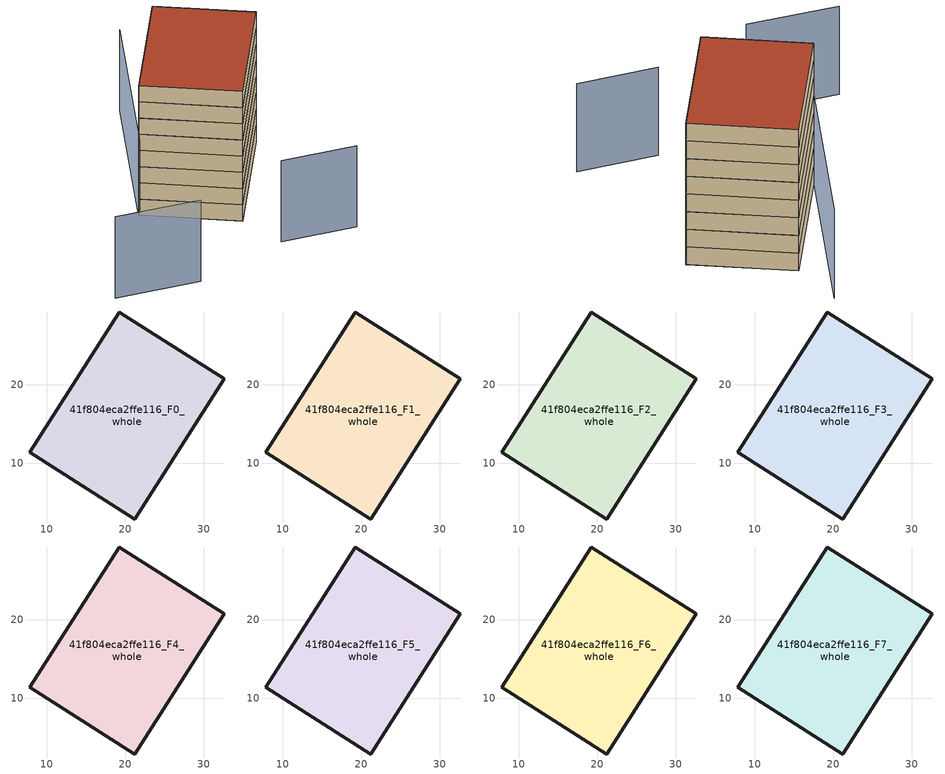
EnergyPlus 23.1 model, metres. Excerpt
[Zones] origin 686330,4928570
41f804eca2ffe116_F0_whole
 floor ground (EU_floor_Construction): 21.21,2.88 32.61,20.76 19.28,29.26 7.88,11.38 z0
 wall outside (EU_wall_Construction): 19.28,29.26 32.61,20.76 21.21,2.88 7.88,11.38 19.28,29.26 z0:3
41f804eca2ffe116_F1_whole
 floor to 41f804eca2ffe116_F0_whole (EU_floor_Construction): 21.21,2.88 32.61,20.76 19.27,29.26 7.88,11.38 z3
 wall outside (EU_wall_Construction): 19.28,29.26 32.61,20.76 21.21,2.88 7.88,11.38 19.28,29.26 z3:6
41f804eca2ffe116_F2_whole
 floor to 41f804eca2ffe116_F1_whole (EU_floor_Construction): 21.21,2.88 32.61,20.76 19.27,29.26 7.88,11.38 z6
 wall outside (EU_wall_Construction): 19.28,29.26 32.61,20.76 21.21,2.88 7.88,11.38 19.28,29.26 z6:9
41f804eca2ffe116_F3_whole
 floor to 41f804eca2ffe116_F2_whole (EU_floor_Construction): 21.21,2.88 32.61,20.76 19.27,29.26 7.88,11.38 z9
 wall outside (EU_wall_Construction): 19.28,29.26 32.61,20.76 21.21,2.88 7.88,11.38 19.28,29.26 z9:12
41f804eca2ffe116_F4_whole
 floor to 41f804eca2ffe116_F3_whole (EU_floor_Construction): 21.21,2.88 32.61,20.76 19.27,29.26 7.88,11.38 z12
 wall outside (EU_wall_Construction): 19.28,29.26 32.61,20.76 21.21,2.88 7.88,11.38 19.28,29.26 z12:15
41f804eca2ffe116_F5_whole
 floor to 41f804eca2ffe116_F4_whole (EU_floor_Construction): 21.21,2.88 32.61,20.76 19.27,29.26 7.88,11.38 z15
 wall outside (EU_wall_Construction): 19.28,29.26 32.61,20.76 21.21,2.88 7.88,11.38 19.28,29.26 z15:18
41f804eca2ffe116_F6_whole
 floor to 41f804eca2ffe116_F5_whole (EU_floor_Construction): 21.21,2.88 32.61,20.76 19.27,29.26 7.88,11.38 z18
 wall outside (EU_wall_Construction): 19.28,29.26 32.61,20.76 21.21,2.88 7.88,11.38 19.28,29.26 z18:21
41f804eca2ffe116_F7_whole
 floor to 41f804eca2ffe116_F6_whole (EU_floor_Construction): 21.21,2.88 32.61,20.76 19.27,29.26 7.88,11.38 z21
 wall outside (EU_wall_Construction): 19.28,29.26 32.61,20.76 21.21,2.88 7.88,11.38 19.28,29.26 z21:24
 roof outside (EU_roof_Construction): 32.61,20.76 21.21,2.88 7.88,11.38 19.28,29.26 z24
shading: 23.99,-4.7 35.99,-6.27 / 17.86,37.37 7.2,9.71 / -5.23,-6.56 8.33,-8.47 z0:15
[Building]
EU S2 Campaign: North Axis=0; Terrain=City; Solar Distribution=FullExterior
[Site:Location]
Bologna: Latitude=44.5; Longitude=11.25; Time Zone=1; Elevation=37
[SizingPeriod:WeatherFileDays]
AnnualSizingPeriod: Begin Month=1; Begin Day of Month=1; End Month=12; End Day of Month=31; Day of Week for Start Day=Monday; Use Weather File Daylight Saving Period=No; Use Weather File Rain and Snow Indicators=No
[MATERIAL]
EU_InternalMass_Material: Roughness=MediumRough; Thickness=0.1; Conductivity=1; Density=1800; Specific Heat=900; Thermal Absorptance=0.9; Solar Absorptance=0.7; Visible Absorptance=0.7
[MATERIAL:NOMASS] Roughness=MediumRough; Thermal Absorptance=0.9; Solar Absorptance=0.7; Visible Absorptance=0.7
Name | Thermal Resistance
EU_wall_NoMass | 0.905828
EU_roof_NoMass | 0.37593
EU_floor_NoMass | 0.67114
[CONSTRUCTION]
EU_wall_Construction: EU_wall_NoMass
EU_roof_Construction: EU_roof_NoMass
EU_floor_Construction: EU_floor_NoMass
EU_InternalMass_Construction: EU_InternalMass_Material
[ZONE] Type=1; Multiplier=1; Ceiling Height=autocalculate; Volume=1005.99; Floor Area=autocalculate; Part of Total Floor Area=Yes
41f804eca2ffe116_F0_whole; 41f804eca2ffe116_F1_whole; 41f804eca2ffe116_F2_whole; 41f804eca2ffe116_F3_whole; 41f804eca2ffe116_F4_whole; 41f804eca2ffe116_F5_whole; 41f804eca2ffe116_F6_whole; 41f804eca2ffe116_F7_whole
[INTERNALMASS] Construction=EU_InternalMass_Construction; Surface Area=335.33
Name | Zone or ZoneList
41f804eca2ffe116_F0_whole_EU_InternalMass | 41f804eca2ffe116_F0_whole
41f804eca2ffe116_F1_whole_EU_InternalMass | 41f804eca2ffe116_F1_whole
41f804eca2ffe116_F2_whole_EU_InternalMass | 41f804eca2ffe116_F2_whole
41f804eca2ffe116_F3_whole_EU_InternalMass | 41f804eca2ffe116_F3_whole
41f804eca2ffe116_F4_whole_EU_InternalMass | 41f804eca2ffe116_F4_whole
41f804eca2ffe116_F5_whole_EU_InternalMass | 41f804eca2ffe116_F5_whole
41f804eca2ffe116_F6_whole_EU_InternalMass | 41f804eca2ffe116_F6_whole
41f804eca2ffe116_F7_whole_EU_InternalMass | 41f804eca2ffe116_F7_whole
[OTHEREQUIPMENT] Fuel Type=Electricity; Design Level Calculation Method=Watts/Area; Power per Zone Floor Area=1; Fraction Latent=0; Fraction Radiant=0; Fraction Lost=0; Carbon Dioxide Generation Rate=0; EndUse Subcategory=EU_Step8_InternalGains
Name | Zone or ZoneList or Space or SpaceList | Schedule
EU_Step8_InternalGain_41f804eca2ffe116_F0_whole_f000 | 41f804eca2ffe116_F0_whole | EU_Step8_GainSchedule_41f804eca2ffe116_F0_whole_f000
EU_Step8_InternalGain_41f804eca2ffe116_F1_whole_f000 | 41f804eca2ffe116_F1_whole | EU_Step8_GainSchedule_41f804eca2ffe116_F1_whole_f000
EU_Step8_InternalGain_41f804eca2ffe116_F2_whole_f000 | 41f804eca2ffe116_F2_whole | EU_Step8_GainSchedule_41f804eca2ffe116_F2_whole_f000
EU_Step8_InternalGain_41f804eca2ffe116_F3_whole_f000 | 41f804eca2ffe116_F3_whole | EU_Step8_GainSchedule_41f804eca2ffe116_F3_whole_f000
EU_Step8_InternalGain_41f804eca2ffe116_F4_whole_f000 | 41f804eca2ffe116_F4_whole | EU_Step8_GainSchedule_41f804eca2ffe116_F4_whole_f000
EU_Step8_InternalGain_41f804eca2ffe116_F5_whole_f000 | 41f804eca2ffe116_F5_whole | EU_Step8_GainSchedule_41f804eca2ffe116_F5_whole_f000
EU_Step8_InternalGain_41f804eca2ffe116_F6_whole_f000 | 41f804eca2ffe116_F6_whole | EU_Step8_GainSchedule_41f804eca2ffe116_F6_whole_f000
EU_Step8_InternalGain_41f804eca2ffe116_F7_whole_f000 | 41f804eca2ffe116_F7_whole | EU_Step8_GainSchedule_41f804eca2ffe116_F7_whole_f000
[ZONEVENTILATION:DESIGNFLOWRATE] Schedule=EU_AlwaysOn; Design Flow Rate Calculation Method=AirChanges/Hour; Air Changes per Hour=0.73129; Ventilation Type=Natural; Fan Pressure Rise=0; Fan Total Efficiency=1; Constant Term Coefficient=1; Temperature Term Coefficient=0; Velocity Term Coefficient=0; Velocity Squared Term Coefficient=0; Minimum Indoor Temperature=-100; Maximum Indoor Temperature=100; Delta Temperature=-100; Minimum Outdoor Temperature=-100; Maximum Outdoor Temperature=100; Maximum Wind Speed=40
Name | Zone or ZoneList or Space or SpaceList
EU_ConstantAir_41f804eca2ffe116_F0_whole | 41f804eca2ffe116_F0_whole
EU_ConstantAir_41f804eca2ffe116_F1_whole | 41f804eca2ffe116_F1_whole
EU_ConstantAir_41f804eca2ffe116_F2_whole | 41f804eca2ffe116_F2_whole
EU_ConstantAir_41f804eca2ffe116_F3_whole | 41f804eca2ffe116_F3_whole
EU_ConstantAir_41f804eca2ffe116_F4_whole | 41f804eca2ffe116_F4_whole
EU_ConstantAir_41f804eca2ffe116_F5_whole | 41f804eca2ffe116_F5_whole
EU_ConstantAir_41f804eca2ffe116_F6_whole | 41f804eca2ffe116_F6_whole
EU_ConstantAir_41f804eca2ffe116_F7_whole | 41f804eca2ffe116_F7_whole
[HVACTEMPLATE:THERMOSTAT] Constant Heating Setpoint=20; Constant Cooling Setpoint=50
EU_HeatOnly_41f804eca2ffe116_F0_whole; EU_HeatOnly_41f804eca2ffe116_F1_whole; EU_HeatOnly_41f804eca2ffe116_F2_whole; EU_HeatOnly_41f804eca2ffe116_F3_whole; EU_HeatOnly_41f804eca2ffe116_F4_whole; EU_HeatOnly_41f804eca2ffe116_F5_whole; EU_HeatOnly_41f804eca2ffe116_F6_whole; EU_HeatOnly_41f804eca2ffe116_F7_whole
[HVACTEMPLATE:ZONE:IDEALLOADSAIRSYSTEM] System Availability Schedule=EU_AlwaysOn; Maximum Heating Supply Air Temperature=50; Minimum Cooling Supply Air Temperature=13; Maximum Heating Supply Air Humidity Ratio=0.0156; Minimum Cooling Supply Air Humidity Ratio=0.0077; Heating Limit=NoLimit; Cooling Limit=NoLimit; Heating Availability Schedule=EU_AlwaysOn; Cooling Availability Schedule=EU_CoolingOff; Dehumidification Control Type=ConstantSensibleHeatRatio; Cooling Sensible Heat Ratio=0.7; Dehumidification Setpoint=60; Humidification Control Type=None; Humidification Setpoint=30; Outdoor Air Method=None; Outdoor Air Flow Rate per Person=0.00944; Outdoor Air Flow Rate per Zone Floor Area=0; Outdoor Air Flow Rate per Zone=0; Demand Controlled Ventilation Type=None; Outdoor Air Economizer Type=NoEconomizer; Heat Recovery Type=None; Sensible Heat Recovery Effectiveness=0.7; Latent Heat Recovery Effectiveness=0.65
Name | Template Thermostat
41f804eca2ffe116_F0_whole | EU_HeatOnly_41f804eca2ffe116_F0_whole
41f804eca2ffe116_F1_whole | EU_HeatOnly_41f804eca2ffe116_F1_whole
41f804eca2ffe116_F2_whole | EU_HeatOnly_41f804eca2ffe116_F2_whole
41f804eca2ffe116_F3_whole | EU_HeatOnly_41f804eca2ffe116_F3_whole
41f804eca2ffe116_F4_whole | EU_HeatOnly_41f804eca2ffe116_F4_whole
41f804eca2ffe116_F5_whole | EU_HeatOnly_41f804eca2ffe116_F5_whole
41f804eca2ffe116_F6_whole | EU_HeatOnly_41f804eca2ffe116_F6_whole
41f804eca2ffe116_F7_whole | EU_HeatOnly_41f804eca2ffe116_F7_whole
[SIZING:ZONE] Zone Cooling Design Supply Air Temperature Input Method=SupplyAirTemperature; Zone Cooling Design Supply Air Temperature=13; Zone Heating Design Supply Air Temperature Input Method=SupplyAirTemperature; Zone Heating Design Supply Air Temperature=50; Zone Cooling Design Supply Air Humidity Ratio=0.008; Zone Heating Design Supply Air Humidity Ratio=0.008; Cooling Design Air Flow Method=DesignDay; Cooling Design Air Flow Rate=0; Cooling Minimum Air Flow per Zone Floor Area=0.000762; Cooling Minimum Air Flow=0; Cooling Minimum Air Flow Fraction=0.2; Heating Design Air Flow Method=DesignDay; Heating Design Air Flow Rate=0; Heating Maximum Air Flow per Zone Floor Area=0.002032; Heating Maximum Air Flow=0.141576; Heating Maximum Air Flow Fraction=0.3; Account for Dedicated Outdoor Air System=No; Dedicated Outdoor Air System Control Strategy=NeutralSupplyAir; Dedicated Outdoor Air Low Setpoint Temperature for Design=autosize; Dedicated Outdoor Air High Setpoint Temperature for Design=autosize; Zone Load Sizing Method=Sensible Load Only No Latent Load; Zone Latent Cooling Design Supply Air Humidity Ratio Input Method=HumidityRatioDifference; Zone Cooling Design Supply Air Humidity Ratio Difference=0.005; Zone Latent Heating Design Supply Air Humidity Ratio Input Method=HumidityRatioDifference; Zone Humidification Design Supply Air Humidity Ratio Difference=0.005
41f804eca2ffe116_F0_whole; 41f804eca2ffe116_F1_whole; 41f804eca2ffe116_F2_whole; 41f804eca2ffe116_F3_whole; 41f804eca2ffe116_F4_whole; 41f804eca2ffe116_F5_whole; 41f804eca2ffe116_F6_whole; 41f804eca2ffe116_F7_whole
[SCHEDULE:CONSTANT]
Name | Hourly Value
EU_AlwaysOn | 1
EU_CoolingOff | 0
[SCHEDULE:FILE] Column Number=1; Rows to Skip at Top=0; Number of Hours of Data=8760; Column Separator=Comma; Interpolate to Timestep=No; Minutes per Item=60; Adjust Schedule for Daylight Savings=Yes
Name | File
EU_Step8_GainSchedule_41f804eca2ffe116_F0_whole_f000 | ../../schedules/41f804eca2ffe116/41f804eca2ffe116_F0_whole_f000_gain.csv
EU_Step8_GainSchedule_41f804eca2ffe116_F1_whole_f000 | ../../schedules/41f804eca2ffe116/41f804eca2ffe116_F1_whole_f000_gain.csv
EU_Step8_GainSchedule_41f804eca2ffe116_F2_whole_f000 | ../../schedules/41f804eca2ffe116/41f804eca2ffe116_F2_whole_f000_gain.csv
EU_Step8_GainSchedule_41f804eca2ffe116_F3_whole_f000 | ../../schedules/41f804eca2ffe116/41f804eca2ffe116_F3_whole_f000_gain.csv
EU_Step8_GainSchedule_41f804eca2ffe116_F4_whole_f000 | ../../schedules/41f804eca2ffe116/41f804eca2ffe116_F4_whole_f000_gain.csv
EU_Step8_GainSchedule_41f804eca2ffe116_F5_whole_f000 | ../../schedules/41f804eca2ffe116/41f804eca2ffe116_F5_whole_f000_gain.csv
EU_Step8_GainSchedule_41f804eca2ffe116_F6_whole_f000 | ../../schedules/41f804eca2ffe116/41f804eca2ffe116_F6_whole_f000_gain.csv
EU_Step8_GainSchedule_41f804eca2ffe116_F7_whole_f000 | ../../schedules/41f804eca2ffe116/41f804eca2ffe116_F7_whole_f000_gain.csv
